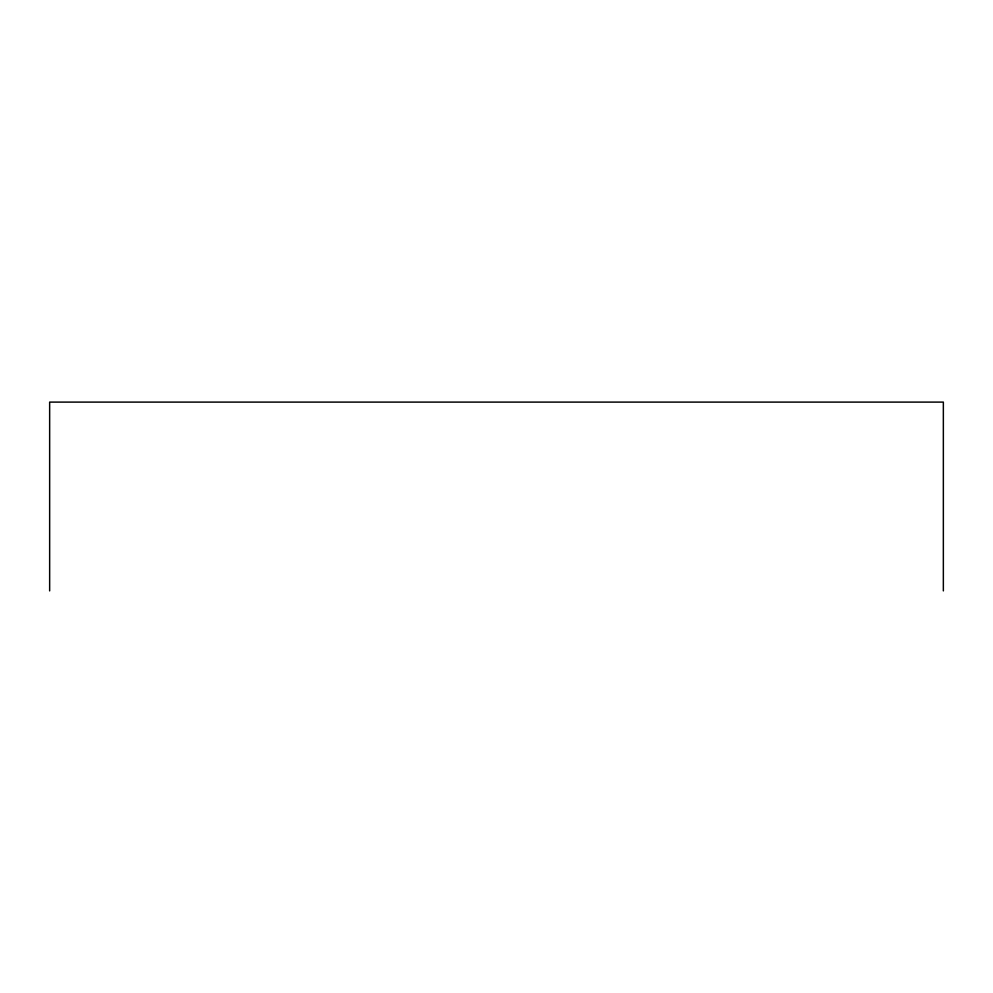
<?xml version="1.0" encoding="UTF-8"?>
<svg xmlns="http://www.w3.org/2000/svg" width="993" height="993" viewBox="0 0 993 993"><rect width="100%" height="100%" fill="white"/><g stroke="black" fill="none" stroke-linecap="round" stroke-linejoin="round"><path stroke-width="1.49" d="M943.35 590.897L943.35 402.103L49.65 402.103L49.65 590.897"/></g></svg>
